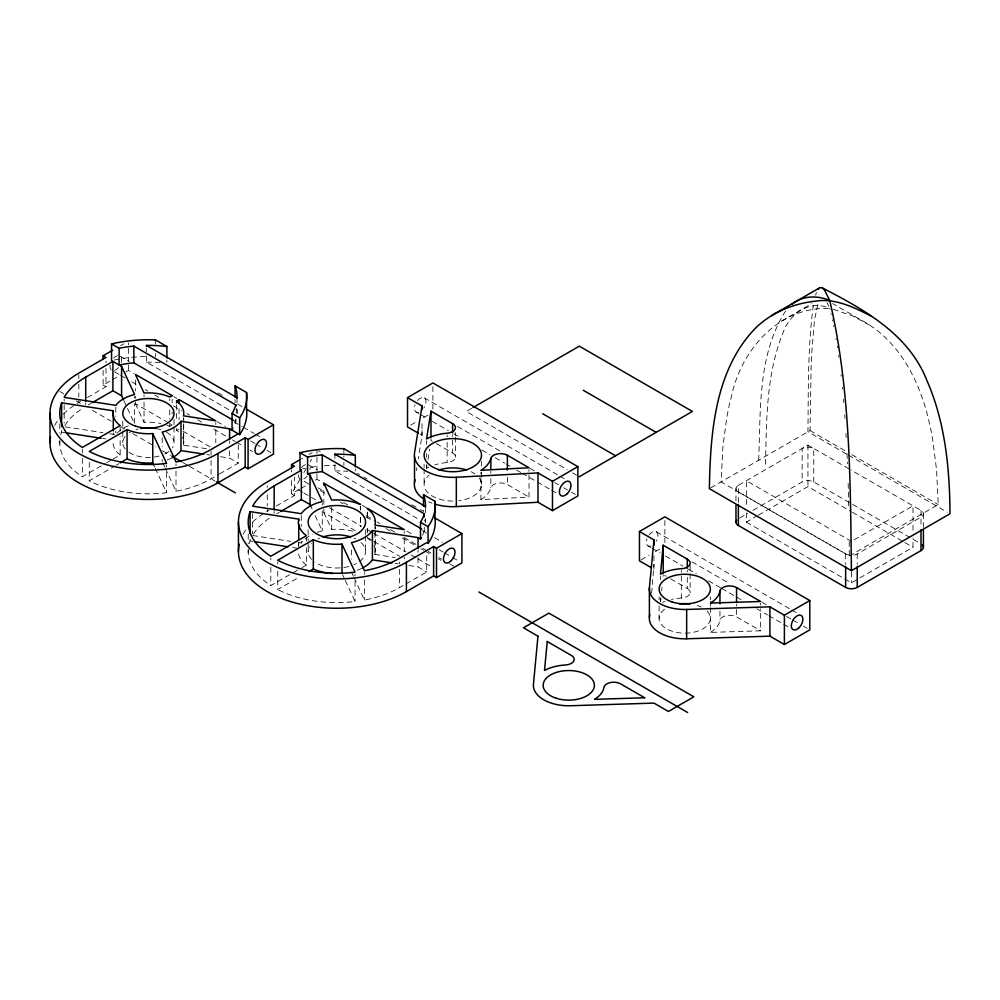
<?xml version="1.0" encoding="UTF-8"?>
<svg xmlns="http://www.w3.org/2000/svg" width="1000" height="1000" viewBox="0 0 1000 1000"><rect width="100%" height="100%" fill="white"/><g stroke="black" fill="none" stroke-linecap="round" stroke-linejoin="round"><path stroke-width="0.75" stroke-dasharray="5 3.75" d="M235.837 418.925L235.837 421.712A88.637 51.175 0 0 1 233.6 427.425M422.013 430.412L422.013 435.3L418.263 458.875M422.463 535.337A88.637 51.175 0 0 0 424.275 530.513L424.275 527.725M651.675 593.237L653.95 564.325M735.962 500.838L735.962 488.663M765.562 464.2C766.475 419.9 766.2 373.675 783.337 332.038C789.638 313.8 809.825 299.375 828.975 308.2M710.725 487.887L810.062 430.575L811.087 369.038A390.363 56.688 84 0 1 811.925 350.213L814.538 319.862L818.175 302.638M298.425 545.925L298.438 542.812M183.713 423.775L183.762 443.225M183.725 422.362L183.75 418.137M758.662 460.213C760.825 410.337 757.45 354.862 785.525 311.137M660.65 601.7L660.987 598.088M661.675 590.85L662.013 587.225M663.037 576.362L663.213 574.562M813.375 305.175C807.688 347.088 808.425 389.55 807.95 431.75L847.175 454.412M416.388 470.662L416.85 467.713M428.738 467.163A38.462 22.2 0 0 0 426.575 468.25L427.125 464.775M427.95 459.575L429.613 449.162M815.625 295.238L816.438 292.55M300.025 479.225L291.562 493.888L294.45 495.562L294.45 477.238M303.875 472.562L306.175 468.562M310.025 461.9L311.562 459.225M828.487 308.475C778.337 306.812 740.75 350.637 731.4 396.712A390.363 313.65 17.4 0 0 726.75 417.738L722.85 447.15L721.112 481.925L849.312 555.938L938.263 504.575L936.525 469.45L932.638 439.225A390.363 313.65 17.4 0 0 927.987 417.225C918.688 379.712 899.163 341.938 864.65 322.038L832.688 303.6M120.575 345.688L123.75 343.85M103.112 370.425L103.112 385.087L111.137 380.462M112.475 379.688L120.487 375.062M125.838 371.975L128.512 370.425L133.875 373.525M63.288 414.125A98.4 56.812 0 0 1 78.825 402.463L80.525 401.488M87.312 397.562L106.013 386.763L106.013 368.438M88.312 404.95L90.9 403.462M59.812 440.875A88.637 51.175 0 0 0 82.362 476.775L105.312 463.525M106.662 462.75L112.062 459.625M113.075 459.038L120.162 454.95L120.162 436.625M166.962 425.25A35.387 20.425 0 0 1 169.725 426.337L172.138 424.95L172.138 423.113M89.262 462.438L89.262 480.763L114.913 465.95M116.263 465.175L118.963 463.612M178.525 431.912A35.387 20.425 0 0 0 176.625 430.325L179.037 428.925M165.325 468.225L176.012 491.262A88.637 51.175 0 0 0 211.075 478.825L218.85 474.338M219.575 473.913L238.275 463.125L238.275 444.8M301.075 459.062L302.663 458.15M309.012 454.487L312.188 452.65M299.575 489.263L291.562 493.888L291.562 479.225M300.912 488.488L309.012 483.812M315.363 480.138L316.95 479.225L322.325 482.325M410.7 425.1L417.05 421.438M423.387 417.775L428.15 415.025M252.7 521.987A98.4 56.812 0 0 1 267.262 511.262L268.962 510.275M276.325 506.025L294.45 495.562M276.75 513.75L279.337 512.25M471.637 408.325L466.25 411.438L567.212 469.725M248.25 549.675A88.637 51.175 0 0 0 270.812 585.575L291.913 573.387M293.225 572.625L297.512 570.15M301.962 567.587L306.413 565.013L306.413 546.688M277.712 571.225L277.712 589.55L298.812 577.375M781.25 321.213L811.675 303.65M354.038 577.587L364.462 600.062A88.637 51.175 0 0 0 399.525 587.625L404.7 584.625M405.988 583.875L426.712 571.925L426.712 553.587M738.363 502.475L738.363 485.312L807.95 445.15L849.7 469.25M641.038 559.925L648.975 555.337M655.325 551.675L660.088 548.925M739.7 518.025L747.663 513.425M752.987 510.35L802.15 481.975A8.2 4.737 0 0 1 813.737 481.975L921.012 543.9M746.363 512.925L746.363 522.137L757.075 515.962M758.413 515.188L807.95 486.587L851.05 511.475M854.112 539.812L913.012 505.8L913.012 531.9M853.913 555.1A8.2 4.737 0 0 0 857.225 553.938L921.012 517.125A8.2 4.737 0 0 0 921.012 510.425L851.05 470.037M844.7 578.913L851.425 582.8L913.012 547.25L913.012 538.038M480.925 477.638L480.925 499.625L529 497.075L529 475.087M710.362 607.575L710.487 632.388L760.638 630.812L760.638 608.812M65.25 426.863L102.9 432.688M109.738 433.738L115.812 434.675M182.575 437.35A35.387 20.425 0 0 1 183.512 445.15L208.113 448.963M61.65 430.3L61.65 432.137L64.875 432.625M102.65 438.475L105.75 438.95M206.812 454.588L209.85 455.062M220.475 456.7L229.587 458.113L238.275 463.125M252.613 535.487L290.613 541.362M298.212 542.537L301.25 543.013A38.462 22.2 0 0 1 312.512 534.237M373.988 545.688A38.462 22.2 0 0 1 374.95 554.412L395.087 557.525M250.087 539.1L250.087 540.925L253.125 541.4M292.65 547.513L297.213 548.212M395.225 563.375L398.275 563.85M408.913 565.5L418.038 566.912L426.712 571.925M833.275 309.312L852.387 315.837L869.25 324.888M810.062 430.575L846.5 451.6M851.9 454.725L938.263 504.575M848.538 455.188L947.3 512.212M852.4 512.25L903.575 541.8M904.925 542.587L913.012 547.25M851.425 541.35L746.363 480.7L746.363 506.788M849.75 555.225A8.2 4.737 0 0 1 845.638 553.938L738.363 492.013A8.2 4.737 0 0 1 738.363 485.312M746.363 522.137L843.35 578.138M572.587 472.825L576.625 475.163M424.312 397.837L558.538 475.325M559.875 476.1L565.25 479.2M656.25 531.737L790.462 609.237M791.8 610.013L798.512 613.888M457.512 426.475L500.213 451.125M529.987 468.312L535.163 471.3M554.575 482.512L558.462 484.75M563.638 487.738L567.513 489.988M571.4 492.225L575.288 494.462M692.025 561.862L728.263 582.788M761.912 602.212L767.087 605.212M786.5 616.413L791.675 619.4M792.975 620.15L799.45 623.888M803.325 626.125L807.212 628.375M416.112 412.05L418.8 413.587M420.15 414.363L426.85 418.237M432.225 421.337L448.325 430.637M453.7 433.738L460.412 437.612M481.887 450.012L489.938 454.663M495.312 457.762L504.7 463.188M506.05 463.963L510.075 466.287M516.788 470.163L520.812 472.488M522.15 473.263L550.337 489.538M551.675 490.312L557.05 493.413M648.05 545.95L650.725 547.5M652.075 548.275L660.125 552.925M665.5 556.025L682.938 566.087M688.312 569.188L696.363 573.837M708.45 580.812L720.525 587.788M721.862 588.562L735.288 596.312M736.625 597.087L742 600.188M756.762 608.713L767.5 614.913M768.838 615.688L782.262 623.438M783.612 624.212L790.312 628.088M420.2 434.263L422.013 435.3L422.013 420.637M432.337 441.262L430.988 440.487L430.988 438.65M436.388 443.6L452.6 452.962A9.762 5.637 0 0 1 454.963 458.713A9.762 5.637 0 0 1 447.137 462.525A38.462 22.2 0 0 0 434.8 464.862M480.925 499.625A38.462 22.2 0 0 0 490.838 487.75A9.762 5.637 0 0 1 497.438 483.237A9.762 5.637 0 0 1 507.388 484.6L529 497.075M664.712 575.425L666.225 576.3M670.738 578.9L687.288 588.462A9.762 5.637 0 0 1 689.575 594.35A9.762 5.637 0 0 1 681.325 598.05A35.387 20.425 0 0 0 671.462 599.45M710.487 632.388A35.387 20.425 0 0 0 719.95 620.35A9.762 5.637 0 0 1 726.363 615.588A9.762 5.637 0 0 1 736.562 616.912L760.638 630.812M218.038 392.788L224.438 396.488M237.638 404.113L242.725 407.05M318.637 450.875L320.312 451.838M357.463 473.288L359.588 474.513M363.85 476.975L367.05 478.825M411.812 504.663L417.137 507.738M420.337 509.588L423.537 511.438L423.537 507.25M146.463 355.875L146.463 362.15L231.612 411.312M334.9 464.663L334.9 470.938L419.8 519.963M233.15 420.163L235.837 421.712L235.837 418.575M119.913 356L129.312 361.425M234 421.863L242.05 426.512M243.388 427.287L254.125 433.488M255.475 434.263L260.837 437.362M308.35 464.787L317.75 470.213M422.438 530.662L426.463 532.987M434.525 537.638L442.575 542.288M173.812 396.587L176.825 398.325M217.1 421.575L225.575 426.475M250.65 440.95L255.35 443.663M256.012 444.05L263.113 448.137M267 450.387L270.875 452.625M362.25 505.375L366.613 507.9M406.875 531.138L414.025 535.262M439.087 549.738L443.113 552.062M444.462 552.837L451.55 556.938M452.512 557.487L459.325 561.425M318.1 487.863L324.812 491.737M343.612 502.575L347.638 504.9M366.425 515.75L375.825 521.175M377.163 521.95L379.85 523.5M390.588 529.7L395.95 532.8M404 537.45L416.087 544.425M422.8 548.3L426.825 550.625M428.162 551.4L430.85 552.95M438.9 557.6L441.587 559.15M449.637 563.8L455.012 566.9M114.4 371.75L119.763 374.85M121.112 375.625L125.138 377.95M131.85 381.825L137.213 384.925M145.262 389.575L147.95 391.125M154.662 395L158.688 397.325M173.45 405.85L181.5 410.5M186.875 413.587L189.562 415.138M197.613 419.787L201.637 422.113M213.713 429.087L227.138 436.838M232.512 439.938L235.188 441.488M236.537 442.262L243.25 446.138M249.963 450.012L252.638 451.562M304.175 481.325L308.212 483.65M320.288 490.613L325.65 493.713M340.425 502.238L343.1 503.787M365.925 516.962L372.638 520.837M386.05 528.587L390.075 530.913M402.163 537.888L415.588 545.638M420.95 548.737L423.638 550.288M424.975 551.062L431.688 554.938M438.4 558.812L441.087 560.363M298.45 489.9L302.488 492.225M303.825 493L317.25 500.75M329.325 507.725L361.538 526.325M366.912 529.425L372.275 532.525M373.612 533.3L405.825 551.9M411.2 555L416.562 558.1M417.912 558.875L431.337 566.625M103.112 385.087L106.013 386.763M135.387 401.887L135.387 403.725L168.2 422.675M169.513 423.425L172.138 424.95M182.975 431.2L211.85 447.875M323.837 508.862L323.837 512.525L359.275 532.987M367.488 537.725L372.738 540.75M374.05 541.512L399.637 556.287M59.875 391.525L63.925 393.862M76.075 400.875L81.475 404M92.275 410.238L111.175 421.15M120.625 426.6L124.675 428.938M132.775 433.612L155.725 446.863M162.475 450.763L170.575 455.438M182.725 462.45L188.125 465.575M189.475 466.35L215.125 481.163M827 302.613L828.825 306.375M323.837 512.525L331.675 529.425A38.462 22.2 0 0 1 355.662 532.075M351.425 571.975L353.375 576.188M310.038 504.55L312.6 510.1M315.175 515.638L322.25 530.887A38.462 22.2 0 0 0 317.213 532.337M342.65 574.837L344.613 579.05M345.262 580.45L355.037 601.512A88.637 51.175 0 0 1 277.712 589.55M135.387 403.725L144.037 422.362A35.387 20.425 0 0 1 160.837 423.512M162.812 462.8L164.775 467.038M124.038 401.025L126.8 406.987M127.45 408.387L134.613 423.825L134.613 403.663M152.75 462.912L154.637 466.975M155.275 468.325L166.588 492.725A88.637 51.175 0 0 1 89.262 480.763M829.688 308.45L829.9 309.3M830.975 313.663L831.188 314.562M832.375 319.788L832.613 320.9M833.562 325.425L833.787 326.575M836 338.575L836.213 339.825M837.25 346.238L837.463 347.562M838.637 355.65L838.838 357.075M841.025 374.675L841.2 376.175M842.362 387.337L842.525 388.938M843.45 399.062L843.737 402.45M844.712 414.913L844.963 418.462M845.938 433.525L846.175 437.5M847 453.45L847.45 463.713M848.737 505.925L848.288 487.925A390.363 56.688 84 0 0 848.125 482.438M849.237 541.55L849.312 555.938M923.413 513.775L923.413 527.463M921.012 510.425L921.012 527.575M857.225 553.938L857.225 564.4M851.425 572.05L851.425 582.8M845.638 553.938L845.638 564.4M813.737 481.975L813.737 448.5A8.2 4.737 0 0 0 802.15 448.5L802.15 481.975M807.95 445.15L807.95 486.587M760.638 603.312L760.638 605.15M736.562 604.075L736.562 605.913M736.562 609.575L736.562 616.912M719.95 611.188L719.95 620.35M710.362 596.775L710.362 599.862M710.362 601.4L710.362 606.038M690.125 565.037L690.125 592.825M687.288 570.125L687.288 571.962M687.288 577.463L687.288 588.462M681.325 570.562L681.325 572.388M681.325 576.062L681.325 598.05M664.85 520.513L664.85 542.513M660.475 576.025L660.475 579.688M660.475 598.013L660.475 601.675M659.112 596.775L659.112 599.862M659.112 606.038L659.112 618.387M653.95 555.763L653.95 569.212M529 469.588L529 471.413M507.388 477.262L507.388 484.6M490.838 471.25L490.838 473.088M490.838 478.587L490.838 487.75M481.5 461.325L481.5 465.962M481.5 472.137L481.5 484.475M480.925 472.137L480.925 473.963M455.45 432.525L455.45 435.613M455.45 437.15L455.45 457.212M452.6 434.637L452.6 436.463M452.6 440.138L452.6 452.962M447.137 435.025L447.137 436.863M447.137 442.362L447.137 462.525M432.912 386.613L432.912 410.438M426.575 440.75L426.575 444.425M426.575 453.587L426.575 457.25M426.575 464.575L426.575 468.25M425.462 508.575L425.462 512.762M425.462 519.038L425.462 522.175M424.1 464.412L424.1 467.5M424.1 469.05L424.1 484.475M424.275 520.05L424.275 521.1M424.275 527.375L424.275 530.513M418.038 550.413L418.038 552.25M418.038 557.75L418.038 566.912M404.237 531.45L404.237 533.288M404.237 538.775L404.237 551.613M404.237 557.112L404.237 558.938M399.525 561.962L399.525 563.787M399.525 569.288L399.525 587.625M375.275 526.025L375.275 529.113M375.275 530.65L375.275 552.263M374.95 526.925L374.95 528.75M374.95 532.413L374.95 554.412M367.488 512.062L367.488 517.562M367.488 528.562L367.488 532.225M367.262 512.188L367.262 517.688M367.262 528.688L367.262 532.35M365.538 529.825L365.538 534.45M365.538 536L365.538 551.438M364.462 572.562L364.462 574.4M364.462 579.9L364.462 600.062M360.588 506.25L360.588 509.913M360.588 517.25L360.588 526.413M360.363 506.375L360.363 510.037M360.363 517.375L360.363 526.538M355.325 468.913L355.325 471.012M355.037 574.025L355.037 575.862M355.037 581.362L355.037 601.512M351.425 549.987L351.425 559.15M343.875 450.8L343.875 452.887M343.875 456.025L343.875 457.075M343.875 462.3L343.875 465.438M334.9 456.3L334.9 458.387M331.675 507.438L331.675 529.425M323.837 490.525L323.837 505.188M322.25 503.4L322.25 505.225M322.25 510.725L322.25 530.887M316.95 449.9L316.95 453.562M316.95 457.238L316.95 470.062M316.95 473.725L316.95 479.225M308.137 529.825L308.137 540.625M308.137 542.175L308.137 551.438M306.413 537.525L306.413 541.188M301.25 515.513L301.25 526.512M301.25 541.175L301.25 543.013M298.725 542.95L298.725 546.625M291.562 470.062L291.562 471.887M277.712 562.062L277.712 563.9M274.163 511.575L274.163 513.413M270.812 558.075L270.812 559.913M270.812 567.25L270.812 585.575M267.262 485.6L267.262 487.438M267.262 494.762L267.262 505.763M267.262 509.425L267.262 511.262M252.613 513.488L252.613 533.65M248.225 534.15L248.225 543.413M248.225 549.587L248.225 552.675M237.013 399.787L237.013 402.925M237.013 409.2L237.013 413.387M235.087 399.5L235.087 402.638M229.587 441.613L229.587 443.45M229.587 450.788L229.587 458.113M215.787 422.65L215.787 424.487M215.787 429.988L215.787 442.812M211.075 451.325L211.075 455M211.075 460.5L211.075 478.825M183.512 417.663L183.512 419.487M183.512 424.988L183.512 445.15M179.037 408.762L179.037 419.762M176.625 404.663L176.625 421.163M176.625 428.488L176.625 430.325M176.012 463.775L176.012 465.6M176.012 471.1L176.012 491.262M174.025 419.487L174.025 425.662M174.025 427.2L174.025 442.638M172.138 399.288L172.138 402.95M172.138 412.113L172.138 413.95M169.725 398.85L169.725 400.675M169.725 409.837L169.725 419.012M169.725 424.5L169.725 426.337M166.887 360.125L166.887 362.212M166.588 465.225L166.588 467.062M166.588 472.562L166.588 492.725M162.188 437.625L162.188 446.788M162.188 459.613L162.188 461.45M155.425 342L155.425 344.087M155.425 353.512L155.425 356.65M146.463 348.55L146.463 351.688M144.037 394.875L144.037 396.7M144.037 402.2L144.037 422.362M135.387 379.9L135.387 390.9M135.387 396.4L135.387 398.225M134.613 396.325L134.613 398.162M128.512 342.938L128.512 344.775M128.512 348.438L128.512 361.262M128.512 364.925L128.512 370.425M122.775 421.025L122.775 430.288M122.775 431.838L122.775 442.638M120.162 427.463L120.162 431.125M115.812 407.188L115.812 416.35M115.812 431.012L115.812 432.85M113.287 432.788L113.287 434.625M106.013 361.1L106.013 362.938M85.725 402.788L85.725 404.613M82.362 449.288L82.362 452.95M82.362 458.45L82.362 476.775M78.825 374.975L78.825 378.638M78.825 384.137L78.825 396.962M78.825 400.637L78.825 402.463M64.175 399.2L64.175 401.025M64.175 404.7L64.175 423.025M59.787 423.812L59.787 433.075M59.787 440.788L59.787 443.875M334.9 470.938A88.637 51.175 0 0 1 347.725 471.312M425.288 518.775A88.637 51.175 0 0 1 425.475 522.487M302.587 468.85A98.4 56.812 0 0 1 305.212 468.312M310.562 467.362A98.4 56.812 0 0 1 318.762 466.262M324.325 465.763A98.4 56.812 0 0 1 335.513 465.3M243.075 534.2A98.4 56.812 0 0 1 246.537 528.862M360.988 542.475A28.7 16.575 0 0 1 354.038 564.7M348.762 566.5A28.7 16.575 0 0 1 314.8 562.05M311.65 559.375A28.7 16.575 0 0 1 311.65 543.488M318.05 538.913A28.7 16.575 0 0 1 319.637 538.162M354.038 538.162A28.7 16.575 0 0 1 355.637 538.913M249.188 543.787A88.637 51.175 0 0 1 250.087 540.925M253.45 534.075A88.637 51.175 0 0 1 270.738 517.337M361.8 568.325A38.462 22.2 0 0 1 356.475 570.525M306.413 565.013A38.462 22.2 0 0 1 298.387 551.7M367.262 537.85A38.462 22.2 0 0 1 370.375 540.562M309.988 467.625A8.2 4.737 -60 0 1 309.988 469.538M307.038 476.163A8.2 4.737 -60 0 1 303.738 478.862M300.15 479A8.2 4.737 -60 0 1 298.475 474.75M301.475 467.625A8.2 4.737 -60 0 1 306.388 464.438M114.338 360.012A98.4 56.812 0 0 1 147.075 356.512M146.463 362.15A88.637 51.175 0 0 1 160.562 362.625M236.65 408.5A88.637 51.175 0 0 1 237.037 413.688M54.638 425.4A98.4 56.812 0 0 1 58.55 419.462M166.513 432.175A25.625 14.8 0 0 1 172.413 447.812M168.912 451.5A25.625 14.8 0 0 1 164.812 454M159.037 456.087A25.625 14.8 0 0 1 128.725 452.113M125.087 448.787A25.625 14.8 0 0 1 125.087 436.488M129.037 432.95A25.625 14.8 0 0 1 130.275 432.175M135.963 429.7A25.625 14.8 0 0 1 138.225 429.062M157.35 428.775A25.625 14.8 0 0 1 160.837 429.7M60.75 434.988A88.637 51.175 0 0 1 61.65 432.137M64.837 425.55A88.637 51.175 0 0 1 82.3 408.537M171.412 458.15A35.387 20.425 0 0 1 167.025 460M120.162 454.95A35.387 20.425 0 0 1 113.287 440.125M116.962 433.25A35.387 20.425 0 0 1 128.688 425.675M121.2 357.525A8.2 4.737 -60 0 1 121.2 362.45M118.475 367.512A8.2 4.737 -60 0 1 114.763 370.288M111.312 369.913A8.2 4.737 -60 0 1 110.113 365.175M113.675 358.1A8.2 4.737 -60 0 1 117.413 355.737M432.088 503.188A38.462 22.2 0 0 1 428.675 501.775M479.137 477.9A28.7 16.575 0 0 1 458.688 500.7M452.8 501.05A28.7 16.575 0 0 1 427.4 492.2A28.7 16.575 0 0 1 429.162 475.087M471.188 471.763A28.7 16.575 0 0 1 474.837 473.862M417.55 400.538A8.2 4.737 -60 0 1 425.075 398.475A8.2 4.737 -60 0 1 423.875 408.025M418.625 412.3A8.2 4.737 -60 0 1 415.062 404.837M707.138 611.2A25.625 14.8 0 0 1 699.825 630.337A25.625 14.8 0 0 1 666.025 628.5A25.625 14.8 0 0 1 665.062 608.9M697.163 605.45A25.625 14.8 0 0 1 701.15 607.025M662.65 602.425A35.387 20.425 0 0 1 665 601.425M648.975 535.075A8.2 4.737 -60 0 1 656.65 532.025A8.2 4.737 -60 0 1 656.25 541.213M651.087 546.038A8.2 4.737 -60 0 1 647 538.737"/><path stroke-width="1.5" d="M923.413 547.25L923.413 530.513M639.45 531.512L664.85 516.85L809.8 600.538L809.8 629.862L784.4 644.525L769.912 636.163L686.663 638.775A35.387 20.425 0 0 1 649.4 617.275L649.4 587.95L653.95 539.888L639.45 531.512L639.45 560.837L651.225 567.638M649.4 617.275L649.688 614.263M663.213 545.237L660.475 574.188A35.387 20.425 0 0 1 681.325 568.725A9.762 5.637 0 0 0 689.575 565.025A9.762 5.637 0 0 0 687.288 559.138L663.213 545.237L663.213 572.725M418.387 433.212L407.525 426.938L407.525 397.612L422.013 405.975L414.513 453.125A38.462 22.2 0 0 0 456.325 477.262L537.975 472.938L552.475 481.3L577.875 466.637L577.875 495.962L552.475 510.625L537.975 502.262L456.325 506.587A38.462 22.2 0 0 1 435.8 504.4M424.2 499.325A38.462 22.2 0 0 1 414.513 482.45L414.975 479.5M430.988 411.163L426.575 438.925A38.462 22.2 0 0 1 447.137 433.2A9.762 5.637 0 0 0 454.963 429.387A9.762 5.637 0 0 0 452.6 423.638L430.988 411.163L430.988 436.825M818.225 289.1L820.175 287.55L822.3 287.9C864.225 309.55 908.85 334.212 926.975 380.65C945.263 422.413 949.712 468.638 950 513.775L851.425 570.675L709.375 488.663C710.387 432.8 714.837 369.25 756.375 327.238C772.35 312.2 793.45 303.587 815.113 301.2C834.762 297.85 853.5 307.175 870.575 315.775M792.225 304.1C802.688 295.35 817.562 295.375 829.688 300.363C850.512 388.75 850.3 480.387 851.425 570.675M103.112 359.438L103.112 355.763L112.638 350.262M166.887 358.025L166.887 346.525L155.425 339.913A98.4 56.812 0 0 0 111.55 343.9L111.55 360.637L121.587 366.438L134.613 394.5A35.387 20.425 0 0 0 115.812 405.35L64.175 397.362A88.637 51.175 0 0 1 85.725 377.125L112.912 361.425L112.912 390.75L92.2 402.713M127.062 429.613L89.262 451.438A88.637 51.175 0 0 0 166.588 463.4L152.75 433.587A35.387 20.425 0 0 1 127.062 429.613L127.062 458.938L120.312 462.837M176.625 401L179.037 399.6L215.787 420.825L183.512 415.825A35.387 20.425 0 0 0 176.625 401L176.625 402.825M238.275 433.8L211.075 449.5A88.637 51.175 0 0 1 176.012 461.938L162.188 432.125A35.387 20.425 0 0 0 180.987 421.262L229.587 428.787L239.638 434.588A98.4 56.812 0 0 0 246.55 409.25L246.55 392.512L235.087 385.9L235.087 397.413M103.112 355.763L106.013 357.438L78.825 373.137A98.4 56.812 0 0 0 78.825 453.488A98.4 56.812 0 0 0 217.975 453.488L245.175 437.788L248.075 439.45L273.463 424.787L273.463 454.113L248.075 468.775L245.175 467.113L217.975 482.812A98.4 56.812 0 0 1 106.088 493.925A98.4 56.812 0 0 1 50.525 436.763M291.562 468.225L291.562 464.562L299.488 459.975M407.525 397.612L432.912 382.95L577.875 466.637M301.35 470.225L299.988 469.438L299.988 452.688L307.562 457.062L307.562 473.8L310.038 475.225L322.25 501.562A38.462 22.2 0 0 0 301.25 513.688L252.613 506.163A88.637 51.175 0 0 1 274.163 485.925L301.35 470.225L301.35 499.55L280.637 511.512M472.987 407.55L579.325 346.163L692.387 411.438L579.325 476.712M313.312 539.675L277.712 560.225A88.637 51.175 0 0 0 355.037 572.188L342 544.113A38.462 22.2 0 0 1 313.312 539.675L313.312 569L308.863 571.562M771.525 315.6L819.175 288.087M291.562 464.562L294.45 466.238L267.262 481.938A98.4 56.812 0 0 0 267.262 562.275A98.4 56.812 0 0 0 406.413 562.275L433.612 546.575L436.512 548.25L461.912 533.587L461.912 562.913L436.512 577.575L433.612 575.9L406.413 591.6A98.4 56.812 0 0 1 293.45 602.425A98.4 56.812 0 0 1 239.25 544.188M649.4 587.95A35.387 20.425 0 0 0 686.663 609.45L769.912 606.838L784.4 615.2L809.8 600.538M736.637 520.262A8.2 4.737 0 0 0 738.363 525.487L845.638 587.413A8.2 4.737 0 0 0 857.225 587.413L921.012 550.6A8.2 4.737 0 0 0 922.375 544.95M61.65 402.812L113.287 410.8A35.387 20.425 0 0 0 120.162 425.625L82.362 447.45A88.637 51.175 0 0 1 61.65 402.812L61.65 426.637M65.95 432.8L101.137 438.237M172.175 457.762A35.387 20.425 0 0 0 180.987 450.6L203.775 454.113M250.087 511.6L298.725 519.125A38.462 22.2 0 0 0 306.413 535.688L270.812 556.25A88.637 51.175 0 0 1 250.087 511.6L250.087 533.6M423.537 506.2L423.537 494.7L434.988 501.312L434.988 518.05A98.4 56.812 0 0 1 428.075 543.387L426.712 542.6L399.525 558.3A88.637 51.175 0 0 1 364.462 570.737L351.425 542.65A38.462 22.2 0 0 0 372.425 530.525L418.038 537.587L420.5 539.012A88.637 51.175 0 0 0 421.4 537.45M254.65 541.638L288.087 546.812M362.638 567.9A38.462 22.2 0 0 0 372.425 559.85L392.188 562.913M583.263 390.275L656.15 432.362M542.675 413.713L615.562 455.788M507.388 455.275L529 467.75L480.925 470.3A38.462 22.2 0 0 0 490.838 458.425A9.762 5.637 0 0 1 497.438 453.9A9.762 5.637 0 0 1 507.388 455.275L507.388 469.938M736.562 587.587L760.638 601.487L710.487 603.062A35.387 20.425 0 0 0 719.95 591.025A9.762 5.637 0 0 1 726.363 586.263A9.762 5.637 0 0 1 736.562 587.587L736.562 602.25M299.988 452.688A98.4 56.812 0 0 1 343.875 448.7L355.325 455.312L355.325 466.825M146.463 346.45L146.463 345.412L237.013 397.688L237.013 398.738M334.9 455.25L334.9 454.2L425.462 506.488L425.462 507.537M246.55 409.25L273.463 424.787M434.988 518.05L461.912 533.587M111.55 343.9L119.125 348.275A88.637 51.175 0 0 1 133.85 346.087L235.837 404.975L235.837 406.025M307.562 457.062A88.637 51.175 0 0 1 322.287 454.888L424.275 513.775L424.275 516.912M235.837 404.975A88.637 51.175 0 0 1 232.062 413.475L239.638 417.85L239.638 434.588M424.275 513.775A88.637 51.175 0 0 1 420.5 522.275L428.075 526.65L428.075 543.387M119.125 348.275L119.125 365.012A88.637 51.175 0 0 1 133.85 362.825L233.15 420.163M307.562 473.8A88.637 51.175 0 0 1 322.287 471.625L421.725 529.038M323.837 485.025L323.837 483.2L360.588 504.412M367.488 508.4L404.237 529.612L374.95 525.087A38.462 22.2 0 0 0 367.262 508.525M478.9 592L687.638 712.513M112.912 390.75L121.587 395.763L123.55 399.963M301.35 499.55L310.038 504.55L310.8 506.2M171.925 456.213L181.375 461.675M216.475 481.938L235.375 492.85M822.3 287.9L824.587 290.15L829.688 300.363M323.837 483.2L331.675 500.1A38.462 22.2 0 0 1 360.363 504.538M152.75 433.587L152.75 462.912L153.625 464.775M921.012 529.675L921.012 550.6M857.225 566.5L857.225 587.413M845.638 566.5L845.638 587.413M784.4 615.2L784.4 644.525M769.912 606.838L769.912 636.163M738.363 504.562L738.363 525.487M735.962 505.4L735.962 522.137M719.95 591.025L719.95 603.85M687.288 559.138L687.288 568.3M686.663 609.45L686.663 638.775M653.95 539.888L653.95 545.375M552.475 481.3L552.475 510.625M537.975 472.938L537.975 502.262M490.838 458.425L490.838 469.425M456.325 477.262L456.325 506.587M452.6 423.638L452.6 432.8M436.512 548.25L436.512 577.575M433.612 546.575L433.612 575.9M422.013 405.975L422.013 409.65M420.5 522.275L420.5 539.012M418.038 537.587L418.038 548.575M414.513 456.788L414.513 482.45M406.413 562.275L406.413 591.6M372.425 530.525L372.425 559.85M343.875 448.7L343.875 449.75M342 544.113L342 573.438M322.287 454.888L322.287 471.625M310.038 475.225L310.038 504.55M298.725 519.125L298.725 520.962M298.725 524.625L298.725 539.288M274.163 485.925L274.163 509.75M248.075 439.45L248.075 468.775M245.175 437.788L245.175 467.113M238.438 522.112L238.438 551.438M232.062 413.475L232.062 430.213A88.637 51.175 0 0 0 232.675 429.175M229.587 428.787L229.587 439.787M217.975 453.488L217.975 482.812M180.987 421.262L180.987 450.6M179.037 399.6L179.037 403.263M155.425 339.913L155.425 340.95M133.85 346.087L133.85 362.825M121.587 366.438L121.587 395.763M113.287 410.8L113.287 430.962M85.725 377.125L85.725 400.95M50 413.312L50 442.638M423.537 494.7A88.637 51.175 0 0 1 425.462 506.488M334.9 454.2A88.637 51.175 0 0 1 355.325 455.312M434.988 501.312A98.4 56.812 0 0 1 428.075 526.65M322.912 536.95A28.7 16.575 0 0 1 350.763 536.95M332.875 573.513A38.462 22.2 0 0 1 313.312 569M235.087 385.9A88.637 51.175 0 0 1 237.013 397.688M146.463 345.412A88.637 51.175 0 0 1 166.887 346.525M246.55 392.512A98.4 56.812 0 0 1 239.638 417.85M140.625 428.537A25.625 14.8 0 0 1 156.175 428.537M152.75 462.912A35.387 20.425 0 0 1 127.062 458.938M438.875 469.988A28.7 16.575 0 0 1 466.725 469.988M679.488 603.9A25.625 14.8 0 0 1 689.987 603.9M537.975 636.163L533.438 684.225A35.387 20.425 0 0 0 570.7 705.738L653.95 703.112L668.438 711.475L693.838 696.812L548.875 613.125L523.488 627.788L537.975 636.163M547.25 641.513L544.513 670.462A35.387 20.425 0 0 1 565.363 665A9.762 5.637 0 0 0 573.612 661.3A9.762 5.637 0 0 0 571.325 655.413L547.25 641.513M172.138 395.625L169.725 397.013A35.387 20.425 0 0 0 144.037 393.038L135.387 374.4L172.138 395.625M644.675 697.763L594.525 699.338A35.387 20.425 0 0 0 603.987 687.3A9.762 5.637 0 0 1 610.4 682.537A9.762 5.637 0 0 1 620.6 683.863L644.675 697.763M322.488 536.462A28.7 16.575 0 0 0 365.538 522.112A28.7 16.575 0 0 0 322.488 507.762A28.7 16.575 0 0 0 322.488 536.462M450.712 561.188A8.2 4.737 -60 0 0 453.312 548.488A8.2 4.737 -60 0 0 443.612 557.087A8.2 4.737 -60 0 0 450.712 561.188M135.588 426.125A25.625 14.8 0 0 0 174.025 413.312A25.625 14.8 0 0 0 135.588 400.5A25.625 14.8 0 0 0 135.588 426.125M262.262 452.388A8.2 4.737 -60 0 0 264.862 439.688A8.2 4.737 -60 0 0 255.162 448.288A8.2 4.737 -60 0 0 262.262 452.388M438.45 469.5A28.7 16.575 0 0 0 481.5 455.15A28.7 16.575 0 0 0 438.45 440.8A28.7 16.575 0 0 0 438.45 469.5M566.675 494.237A8.2 4.737 -60 0 0 569.275 481.525A8.2 4.737 -60 0 0 559.575 490.138A8.2 4.737 -60 0 0 566.675 494.237M671.925 601.875A25.625 14.8 0 0 0 710.362 589.062A25.625 14.8 0 0 0 671.925 576.25A25.625 14.8 0 0 0 671.925 601.875M798.6 628.138A8.2 4.737 -60 0 0 801.2 615.438A8.2 4.737 -60 0 0 791.5 624.038A8.2 4.737 -60 0 0 798.6 628.138M555.95 698.15A25.625 14.8 0 0 0 594.388 685.337A25.625 14.8 0 0 0 555.95 672.525A25.625 14.8 0 0 0 555.95 698.15"/></g></svg>
